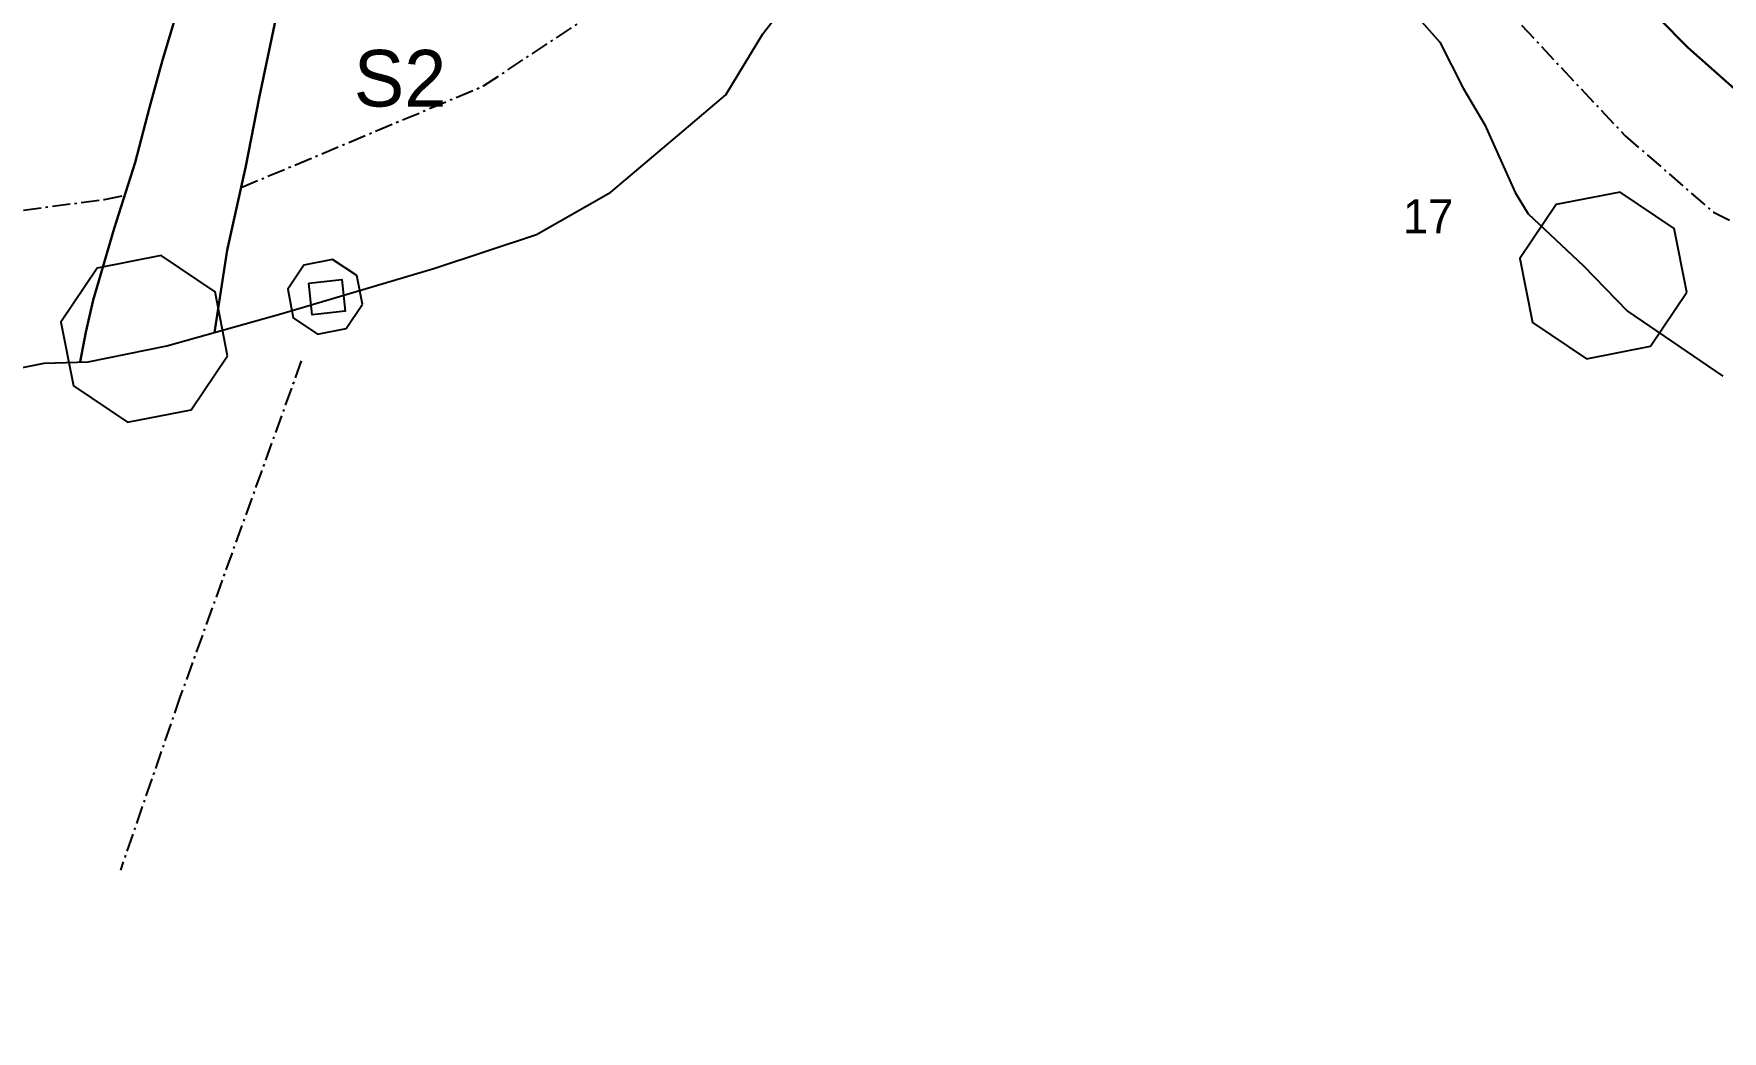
# Model space of a CAD drawing. Header units: millimetres. Extents: x -6521 to 1064, y -7 to 2171.
# Drawn here: x 206.9 to 281.5, y 312.7 to 356.7 of the extents above; entities that cross this region are included whole.
import ezdxf

# ---------------------------------------------------------------- set-up
doc = ezdxf.new("R2010")
doc.units = ezdxf.units.MM
doc.linetypes.add('10b013', pattern=[61.087, 39.624, -9.906, 1.651, -9.906])
doc.linetypes.add('DASHED', pattern=[0.75, 0.5, -0.25])
for name, color, linetype in [('Image', 7, 'Continuous'), ('Legend', 250, 'Continuous'), ('Line_River', 5, 'Continuous'), ('Sym_Machine_Station_Point', 7, 'Continuous'), ('Sym_Traverse_Stone', 5, 'Continuous'), ('Text_Traverse_Stone_No', 1, 'Continuous')]:
    doc.layers.add(name, color=color, linetype=linetype)
doc.layers.add('Poly_Survey_Bndry', color=250, linetype='Continuous', lineweight=30)
doc.layers.add('Text_Survey_No', color=250, linetype='Continuous', lineweight=0)
doc.layers.add('Poly_Village_Bndry', color=7, linetype='Continuous', true_color=0x000000)
doc.layers.add('Village_Divide_Line', color=7, linetype='Continuous', true_color=0x000000)
doc.styles.get("Standard").update_dxf_attribs({"font": 'Sakal_Marathi_N_Ship.TTF'})
picture_1 = doc.add_image_def('image1.jpg', size_in_pixel=(14525, 10936))

# ---------------------------------------------------------------- blocks, each defined once
blk = doc.blocks.new('Sym_Traverse_Stone')
at = {"layer": 'Sym_Traverse_Stone'}
blk.add_lwpolyline([(3.223, -0.65), (2.739, 1.819), (0.65, 3.223), (-1.819, 2.739), (-3.223, 0.65), (-2.739, -1.819), (-0.65, -3.223), (1.819, -2.739)], close=True, dxfattribs=at)
blk = doc.blocks.new('Sym_Tower')
at = {"layer": 'Legend'}
blk.add_lwpolyline([(0, 5.7), (9.87, 5.7), (9.87, 0), (0, 0)], close=True, dxfattribs=at)

msp = doc.modelspace()

# ---------------------------------------------------------------- linework, layer by layer
at = {"layer": 'Line_River', "linetype": '10b013', "ltscale": 0.02}
for points in [[(152.437, 419.915), (157.24, 409.966), (159.73, 400.305), (160.103, 396.421), (159.626, 382.88), (160.449, 371.025), (160.886, 364.517), (162.265, 360.034), (167.712, 352.094), (172.01, 349.219), (181.955, 346.503), (194.969, 347.414), (210.051, 349.426), (210.935, 349.596)], [(216.079, 349.947), (226.794, 354.437), (232.072, 357.927), (239.693, 364.967), (244.514, 368.826), (252.235, 373.127), (254.561, 374.78), (263.24, 367.429), (270, 359.952), (277.216, 352.234), (281.123, 348.855), (291.8, 343.571)]]:
    msp.add_lwpolyline(points, dxfattribs=at)
at = {"layer": 'Poly_Survey_Bndry'}
for points in [[(205.341, 357.974), (209.163, 358.543), (210.467, 358.861), (211.072, 358.828), (212.948, 358.305), (213.337, 357.974), (212.615, 355.575), (212.031, 353.488), (211.397, 351.051), (210.474, 348.142), (209.547, 344.974), (209.215, 343.561), (208.967, 342.239)], [(277.472, 358.695), (279.988, 356.13), (283.855, 352.708)], [(214.904, 343.544), (215.458, 347.182), (216.292, 350.897), (216.885, 353.912), (217.617, 357.422)]]:
    msp.add_lwpolyline(points, dxfattribs=at)
at = {"layer": 'Poly_Village_Bndry'}
for points in [[(205.137, 341.751), (207.377, 342.193), (209.327, 342.249), (212.798, 342.951), (217.935, 344.397), (224.637, 346.391), (229.134, 347.875), (232.408, 349.749), (235.545, 352.39), (237.491, 354.049), (239.126, 356.737), (240.525, 358.573)], [(267.982, 357.554), (269.037, 356.379), (270.06, 354.337), (271.022, 352.72), (272.361, 349.735), (272.938, 348.788), (275.372, 346.504), (277.32, 344.487), (281.531, 341.618)]]:
    msp.add_lwpolyline(points, dxfattribs=at)
at = {"layer": 'Village_Divide_Line', "linetype": '10b013', "ltscale": 0.02}
msp.add_lwpolyline([(218.74, 342.289), (213.396, 327.467), (210.748, 319.778)], dxfattribs=at)

# ---------------------------------------------------------------- block references
at = {"layer": 'Sym_Machine_Station_Point', "xscale": 0.1497640215113516, "yscale": 0.246573106074585, "zscale": 0.1677453929003614, "rotation": 6.034514680963821}
msp.add_blockref('Sym_Tower', (219.214, 344.324), dxfattribs=at)
at = {"layer": 'Sym_Traverse_Stone'}
for p, xscale, yscale, zscale in [((276.256, 346.063), 1.142865619639545, 1.142865619639545, 1.142865619639545), ((211.801, 343.257), 1.142865619639545, 1.142865619639545, 1.142865619639545), ((219.788, 345.123), 0.5115570566167659, 0.5115570566167659, 0.5115570566167659)]:
    msp.add_blockref('Sym_Traverse_Stone', p, dxfattribs=dict(at, xscale=xscale, yscale=yscale, zscale=zscale))

# ---------------------------------------------------------------- texts
at = {"layer": 'Text_Survey_No', "insert": (221.058, 356.028), "char_height": 2.5, "attachment_point": 1}
msp.add_mtext('S2', dxfattribs=at)
at = {"layer": 'Text_Traverse_Stone_No', "linetype": 'DASHED', "insert": (267.403, 349.429), "char_height": 1.5, "attachment_point": 1}
msp.add_mtext('\\fSakal Marathi;17', dxfattribs=at)

# ---------------------------------------------------------------- pictures from other files: only their frames are drawn
at = {"layer": 'Image'}
image = msp.add_image(picture_1, insert=(0, 0), size_in_units=(922.339, 694.437), dxfattribs=at)
image.dxf.flags = 7

doc.saveas('drawing.dxf')
